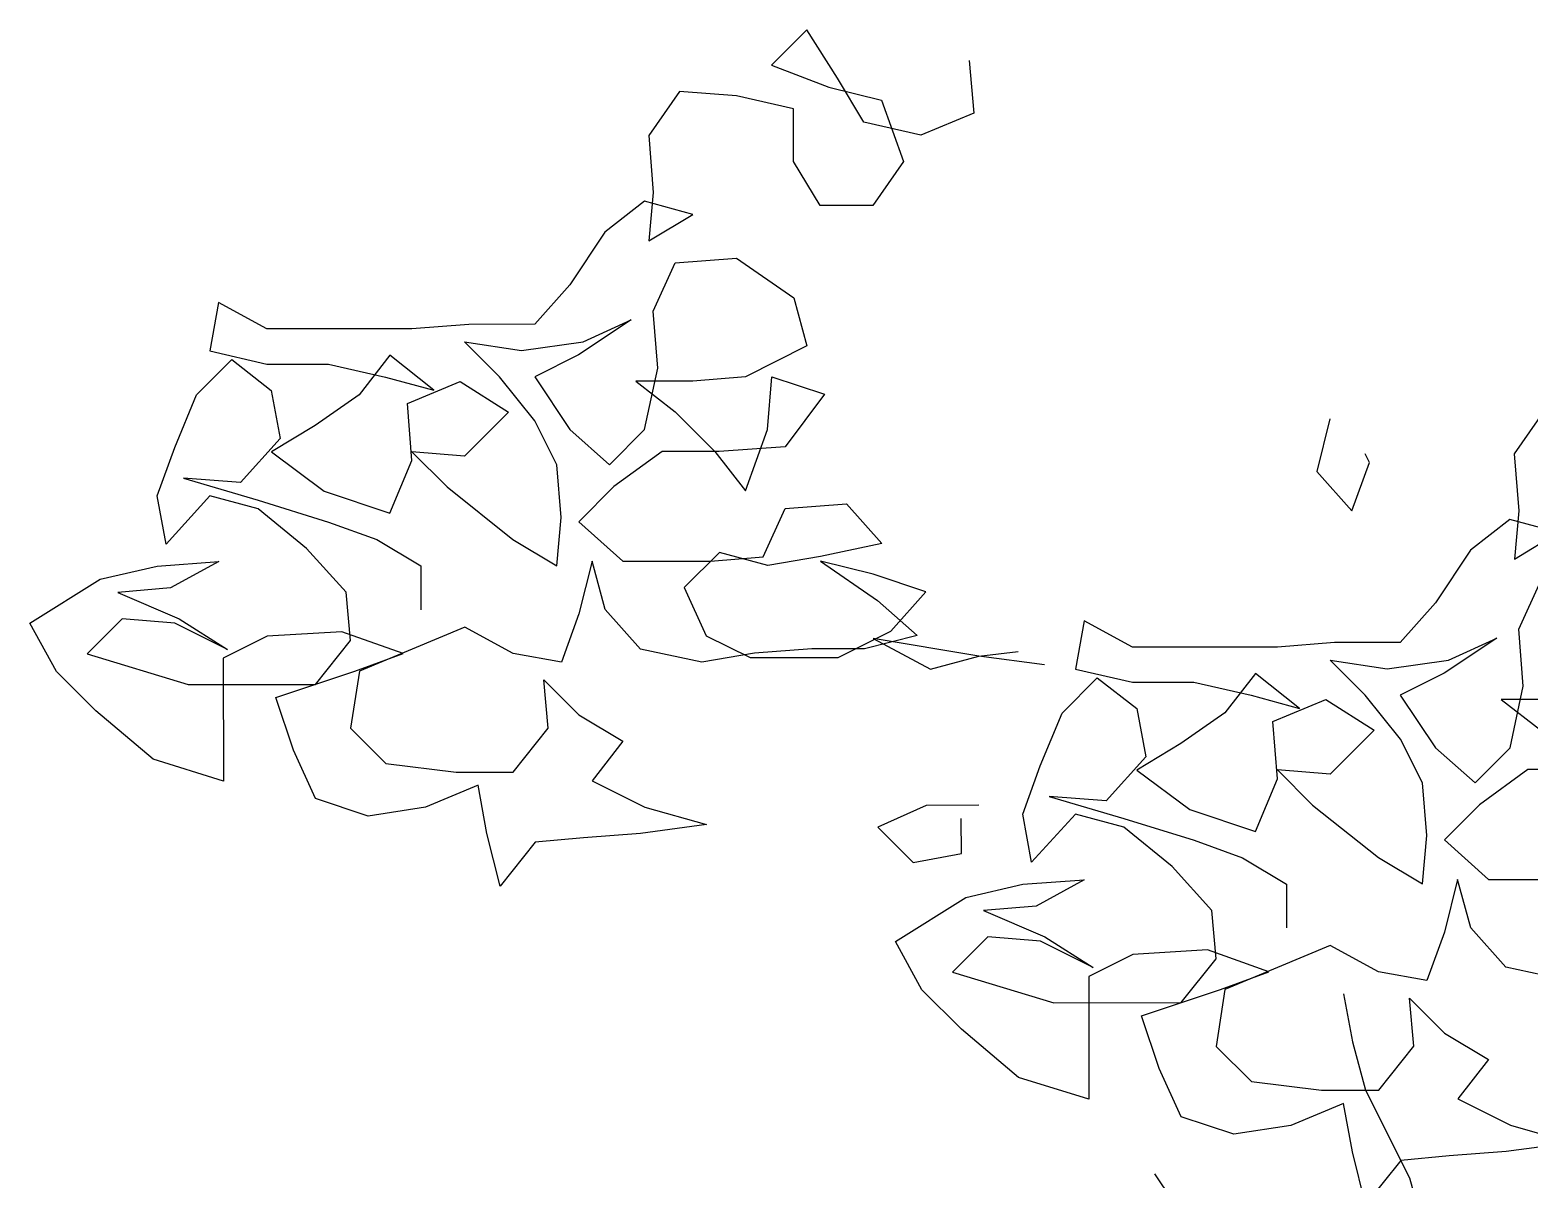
# Model space of a CAD drawing. Header units: millimetres. Extents: x 684983 to 685377, y 990360 to 990509.
# Drawn here: x 685204.9784 to 685205.298, y 990431.4321 to 990431.6772 of the extents above; entities that cross this region are included whole.
import ezdxf

# ---------------------------------------------------------------- set-up
doc = ezdxf.new("R2010")
doc.units = ezdxf.units.MM
doc.layers.add('MAHAGONY', color=7, linetype='Continuous')

# ---------------------------------------------------------------- blocks, each defined once
blk = doc.blocks.new('TREE30')
at = {"color": 3, "flags": 128}
for points in [[(-0.39102, 2.81607), (-0.39, 2.80406), (-0.40201, 2.79904), (-0.41502, 2.80203), (-0.42104, 2.81204), (-0.42805, 2.82304), (-0.43605, 2.81502), (-0.42304, 2.81003), (-0.41102, 2.80704), (-0.40601, 2.79303), (-0.413, 2.78302), (-0.42501, 2.78301), (-0.43103, 2.79301), (-0.43104, 2.80502), (-0.44405, 2.80801), (-0.45707, 2.809), (-0.46406, 2.79899), (-0.46305, 2.78598), (-0.46404, 2.77497), (-0.45404, 2.78098), (-0.46505, 2.78397), (-0.47405, 2.77696), (-0.48205, 2.76494), (-0.49005, 2.75593), (-0.50506, 2.75591), (-0.51807, 2.7549), (-0.5511, 2.75487), (-0.56211, 2.76086), (-0.5641, 2.74985), (-0.55109, 2.74686), (-0.53708, 2.74687), (-0.52406, 2.74388), (-0.51305, 2.74089), (-0.52307, 2.74889), (-0.53006, 2.73987), (-0.54007, 2.73286), (-0.55007, 2.72685), (-0.53805, 2.71785), (-0.52303, 2.71286), (-0.51804, 2.72487), (-0.51905, 2.73788), (-0.50705, 2.7429), (-0.49603, 2.7359), (-0.50603, 2.72589), (-0.51804, 2.72687), (-0.51003, 2.71888), (-0.495, 2.70688), (-0.48499, 2.70088), (-0.484, 2.71189), (-0.48501, 2.7239), (-0.49003, 2.73391), (-0.49804, 2.74391), (-0.50606, 2.75191), (-0.49304, 2.74992), (-0.47903, 2.75193), (-0.46803, 2.75695), (-0.48003, 2.74893), (-0.49003, 2.74392), (-0.48202, 2.73191), (-0.473, 2.72391), (-0.465, 2.73193), (-0.46201, 2.74594), (-0.46303, 2.75895), (-0.45803, 2.76997), (-0.44402, 2.77098), (-0.431, 2.76198), (-0.42799, 2.75098), (-0.44199, 2.74396), (-0.454, 2.74295), (-0.46701, 2.74294), (-0.458, 2.73594), (-0.44898, 2.72694), (-0.44197, 2.71794), (-0.43698, 2.73195), (-0.43599, 2.74396), (-0.42397, 2.73997), (-0.43297, 2.72795), (-0.44798, 2.72694), (-0.46099, 2.72693), (-0.472, 2.71891), (-0.48, 2.7109), (-0.46998, 2.7019), (-0.44996, 2.70192), (-0.43795, 2.70293), (-0.43296, 2.71394), (-0.41895, 2.71496), (-0.41093, 2.70596), (-0.42494, 2.70294), (-0.43695, 2.70093), (-0.44796, 2.70392), (-0.45596, 2.69591), (-0.45095, 2.6849), (-0.44093, 2.67991), (-0.42092, 2.67992), (-0.40891, 2.68594), (-0.40091, 2.69495), (-0.41293, 2.69895), (-0.42494, 2.70194), (-0.41192, 2.69294), (-0.40291, 2.68494), (-0.41491, 2.68193), (-0.42692, 2.68192), (-0.43993, 2.68091), (-0.45194, 2.67889), (-0.46596, 2.68188), (-0.47397, 2.69088), (-0.47698, 2.70189), (-0.47998, 2.68988), (-0.48397, 2.67887), (-0.49498, 2.68086), (-0.506, 2.68685), (-0.53001, 2.67682), (-0.532, 2.66381), (-0.52398, 2.65581), (-0.50797, 2.65382), (-0.49496, 2.65383), (-0.48696, 2.66385), (-0.48797, 2.67486), (-0.47996, 2.66686), (-0.46994, 2.66086), (-0.47694, 2.65185), (-0.46492, 2.64585), (-0.45091, 2.64186), (-0.46592, 2.63985), (-0.47893, 2.63884), (-0.48994, 2.63783), (-0.49793, 2.62781), (-0.50095, 2.63982), (-0.50296, 2.65082), (-0.51497, 2.64581), (-0.52797, 2.6438), (-0.53999, 2.64779), (-0.545, 2.65879), (-0.54902, 2.6708), (-0.53101, 2.67682), (-0.52, 2.68083), (-0.53402, 2.68583), (-0.55103, 2.68481), (-0.56104, 2.6798), (-0.56101, 2.65177), (-0.57703, 2.65676), (-0.59005, 2.66776), (-0.59907, 2.67676), (-0.60508, 2.68776), (-0.58908, 2.69779), (-0.57607, 2.7008), (-0.56206, 2.70181), (-0.57306, 2.6958), (-0.58507, 2.69479), (-0.57105, 2.68879), (-0.56004, 2.6818), (-0.57205, 2.68779), (-0.58406, 2.68878), (-0.59206, 2.68077), (-0.56904, 2.67378), (-0.54001, 2.67381), (-0.53201, 2.68383), (-0.53303, 2.69483), (-0.54204, 2.70483), (-0.55306, 2.71383), (-0.56407, 2.71682), (-0.57407, 2.70581), (-0.57608, 2.71681), (-0.57209, 2.72783), (-0.5671, 2.73984), (-0.5591, 2.74786), (-0.55008, 2.74086), (-0.54807, 2.72985), (-0.55707, 2.71983), (-0.57008, 2.72082), (-0.55306, 2.71583), (-0.53704, 2.71084), (-0.52603, 2.70685), (-0.51602, 2.70085), (-0.51601, 2.69085)], [(-0.25979, 2.73644), (-0.26679, 2.72642), (-0.26577, 2.71341), (-0.26676, 2.7024), (-0.25676, 2.70842), (-0.26777, 2.71141), (-0.27677, 2.7044), (-0.28477, 2.69238), (-0.29277, 2.68336), (-0.30778, 2.68335), (-0.32079, 2.68234), (-0.35382, 2.68231), (-0.36483, 2.6883), (-0.36683, 2.67729), (-0.35381, 2.6743), (-0.3398, 2.67431), (-0.32679, 2.67132), (-0.31577, 2.66833), (-0.32579, 2.67633), (-0.33279, 2.66731), (-0.34279, 2.6603), (-0.35279, 2.65428), (-0.34077, 2.64529), (-0.32576, 2.6403), (-0.32076, 2.65231), (-0.32178, 2.66532), (-0.30977, 2.67034), (-0.29876, 2.66334), (-0.30875, 2.65332), (-0.32077, 2.65431), (-0.31275, 2.64631), (-0.29773, 2.63432), (-0.28771, 2.62832), (-0.28672, 2.63933), (-0.28773, 2.65134), (-0.29275, 2.66135), (-0.30076, 2.67135), (-0.30878, 2.67935), (-0.29577, 2.67736), (-0.28176, 2.67937), (-0.27075, 2.68439), (-0.28275, 2.67637), (-0.29276, 2.67135), (-0.28474, 2.65935), (-0.27572, 2.65135), (-0.26773, 2.65937), (-0.26474, 2.67338), (-0.26575, 2.68639), (-0.26075, 2.69741)], [(-0.25673, 2.67039), (-0.26974, 2.67037), (-0.26072, 2.66338)], [(-0.25071, 2.65438), (-0.26372, 2.65437), (-0.27472, 2.64635), (-0.28272, 2.63834), (-0.2727, 2.62934), (-0.25268, 2.62936)], [(-0.25467, 2.60633), (-0.26868, 2.60932), (-0.2767, 2.61832), (-0.27971, 2.62933), (-0.2827, 2.61732), (-0.28669, 2.6063), (-0.2977, 2.6083), (-0.30872, 2.61429), (-0.33273, 2.60426), (-0.33472, 2.59125), (-0.32671, 2.58325), (-0.31069, 2.58126), (-0.29768, 2.58127), (-0.28968, 2.59129), (-0.29069, 2.6023), (-0.28268, 2.5943), (-0.27266, 2.5883), (-0.27966, 2.57929), (-0.26765, 2.57329), (-0.25363, 2.5693), (-0.26864, 2.56729), (-0.28165, 2.56628), (-0.29266, 2.56526), (-0.30066, 2.55525), (-0.30367, 2.56726), (-0.30568, 2.57826), (-0.31769, 2.57325), (-0.3307, 2.57123), (-0.34271, 2.57523), (-0.34773, 2.58623), (-0.35174, 2.59824), (-0.33373, 2.60426), (-0.32272, 2.60827), (-0.33674, 2.61326), (-0.35375, 2.61225), (-0.36376, 2.60723), (-0.36373, 2.57921), (-0.37975, 2.5842), (-0.39277, 2.5952), (-0.40179, 2.6042), (-0.4078, 2.6152), (-0.3918, 2.62522), (-0.37879, 2.62824), (-0.36478, 2.62925), (-0.37578, 2.62324), (-0.38779, 2.62223), (-0.37378, 2.61623), (-0.36276, 2.60924), (-0.37478, 2.61523), (-0.38679, 2.61622), (-0.39479, 2.60821), (-0.37176, 2.60122), (-0.34274, 2.60125), (-0.33474, 2.61126), (-0.33575, 2.62227), (-0.34477, 2.63227), (-0.35578, 2.64127), (-0.3668, 2.64426), (-0.37679, 2.63325), (-0.37881, 2.64425), (-0.37481, 2.65527), (-0.36982, 2.66728), (-0.36182, 2.67529), (-0.35281, 2.6683), (-0.35079, 2.65729), (-0.35979, 2.64727), (-0.3728, 2.64826), (-0.35579, 2.64327), (-0.33977, 2.63828), (-0.32875, 2.63429), (-0.31874, 2.62829), (-0.31873, 2.61829)], [(-0.38882, 2.64625), (-0.40083, 2.64623), (-0.41183, 2.64122), (-0.40382, 2.63322), (-0.39281, 2.63523), (-0.39282, 2.64324)]]:
    blk.add_lwpolyline(points, dxfattribs=at)
at = {"flags": 128}
for points in [[(-0.30883, 2.73439), (-0.31182, 2.72238), (-0.30381, 2.71338), (-0.29981, 2.72439), (-0.30081, 2.72639)], [(-0.37383, 2.67829), (-0.38885, 2.68027), (-0.41287, 2.68426), (-0.39985, 2.67726), (-0.38885, 2.68027), (-0.37984, 2.68128)]]:
    blk.add_lwpolyline(points, dxfattribs=at)
at = {"color": 15, "flags": 128}
for points in [[(-0.30571, 2.60328), (-0.30369, 2.59228), (-0.30068, 2.58127), (-0.29065, 2.56126), (-0.28764, 2.55026)], [(-0.19742, 2.3902), (-0.20443, 2.3992), (-0.20845, 2.41021), (-0.21446, 2.42021), (-0.22148, 2.43021), (-0.22749, 2.44022), (-0.24253, 2.47023), (-0.25055, 2.48223), (-0.25656, 2.49224), (-0.26758, 2.49823), (-0.27859, 2.50322), (-0.2886, 2.50822), (-0.29862, 2.51422), (-0.30763, 2.52221), (-0.31565, 2.53021), (-0.32466, 2.53821), (-0.33568, 2.54721), (-0.3447, 2.55621), (-0.3487, 2.56221)]]:
    blk.add_lwpolyline(points, dxfattribs=at)

msp = doc.modelspace()

# ---------------------------------------------------------------- block references
at = {"layer": 'MAHAGONY', "color": 7, "xscale": 0.9355958136093464, "yscale": 0.9355958136093464, "zscale": 0.9355958136093464}
msp.add_blockref('TREE30', (685205.54447, 990429.036, 97.59), dxfattribs=at)

doc.saveas('drawing.dxf')
